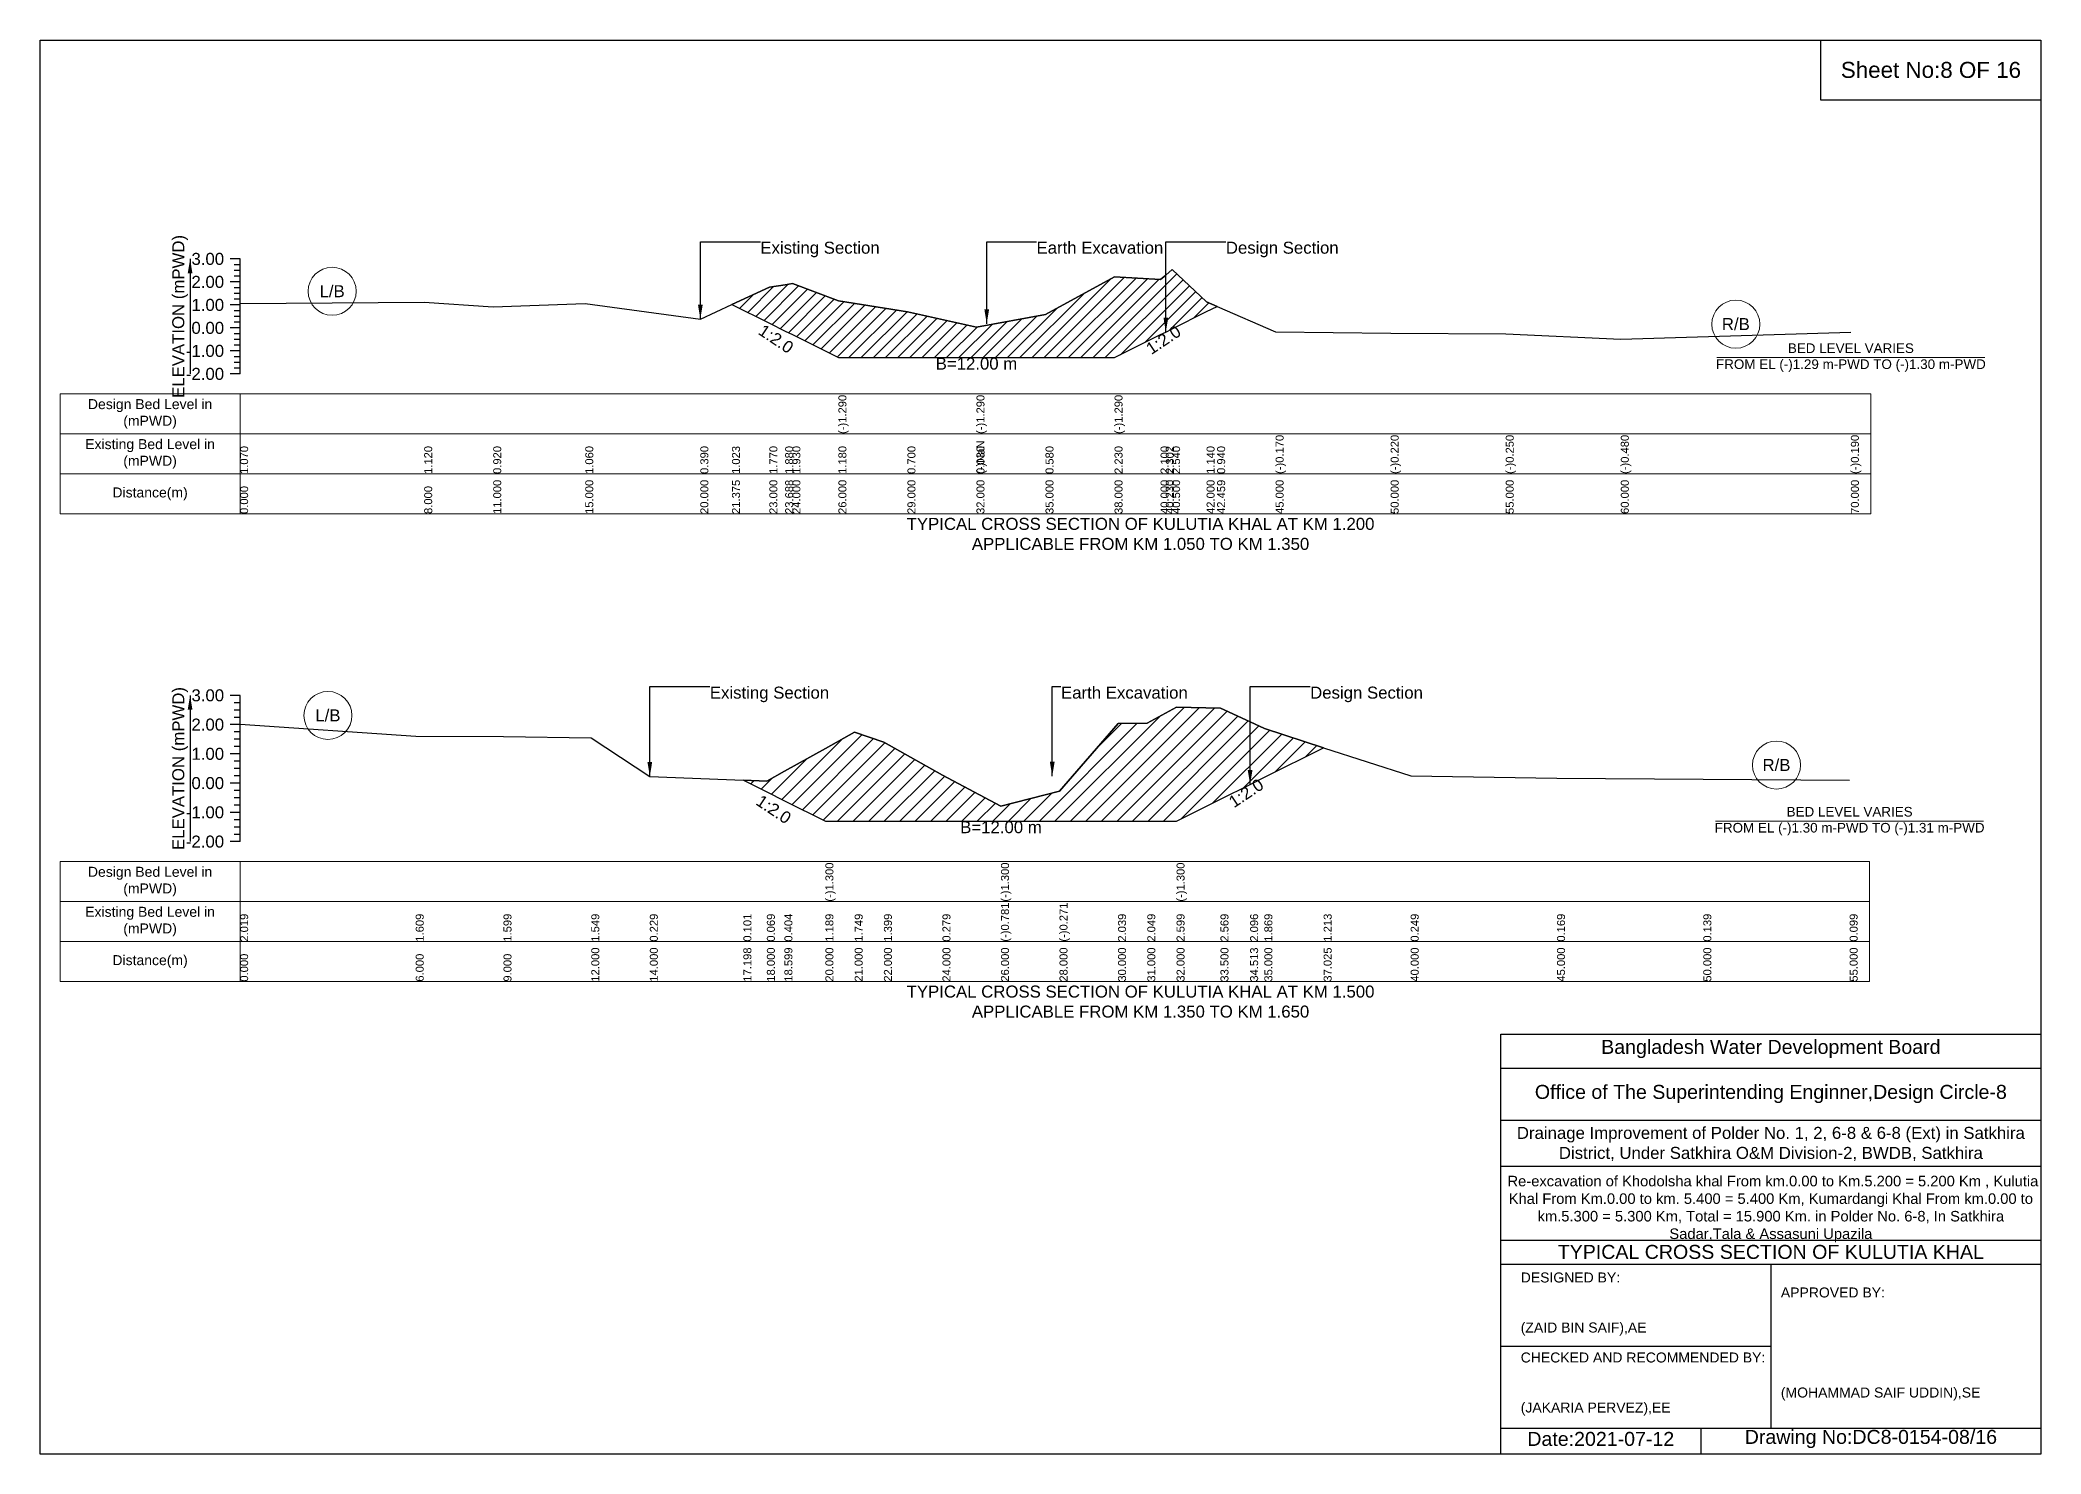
# Model space of a CAD drawing. Header units: inches. Extents: x 91000 to 568000, y -5656 to 0.
# Drawn here: x 320000 to 328000, y -5656 to 0 of the extents above; entities that cross this region are included whole.
import ezdxf

# ---------------------------------------------------------------- set-up
doc = ezdxf.new("R2010")
doc.units = ezdxf.units.IN
doc.header["$LTSCALE"] = 7
doc.header["$MEASUREMENT"] = 0
for name, color, linetype, lineweight in [('Cross section Data Border', 7, 'Continuous', 9), ('Cross Section Labels', 7, 'Continuous', 9), ('Existing_Bed_Level for Xsection', 7, 'Continuous', 25)]:
    doc.layers.add(name, color=color, linetype=linetype, lineweight=lineweight)
doc.styles.get("Standard").update_dxf_attribs({"font": 'arial.ttf'})
doc.dimstyles.get("Standard").update_dxf_attribs({"dimtxt": 0.18, "dimasz": 0.18, "dimexe": 0.18, "dimexo": 0.0625, "dimgap": 0.09, "dimtad": 0, "dimtih": 1, "dimtoh": 1, "dimdec": 4, "dimzin": 0, "dimdsep": 46, "dimtxsty": 'Standard', "dimcen": 0.09, "dimadec": 0, "dimazin": 0, "dimtfac": 1, "dimtdec": 4, "dimtofl": 0, "dimtmove": 0, "dimatfit": 3, "dimfxl": 1, "dimtolj": 1, "dimtzin": 0, "dimarcsym": 0})

msp = doc.modelspace()

# ---------------------------------------------------------------- hatches: boundary and pattern name
at = {"layer": 'Existing_Bed_Level for Xsection'}
h = msp.add_hatch(dxfattribs=at)
h.set_pattern_fill('ANSI31', color=256, scale=276, style=0)
h.paths.add_polyline_path([(322766.5, -1057.8), (322916, -1132.5), (322979.2, -1164.1), (323008, -1178.5), (323192, -1270.5), (323468, -1270.5), (323744, -1270.5), (324020, -1270.5), (324296, -1270.5), (324480, -1178.5), (324501.1, -1168), (324526, -1155.5), (324664, -1086.5), (324706.2, -1065.4), (324664, -1047), (324526, -918.2), (324501.1, -940.1), (324480, -958.6), (324296, -946.7), (324020, -1098.5), (323744, -1149.1), (323468, -1087.4), (323192, -1043.3), (323008, -974.3), (322979.2, -978.9), (322916, -989)])
h = msp.add_hatch(dxfattribs=at)
h.set_pattern_fill('ANSI31', color=256, scale=351, style=0)
h.paths.add_polyline_path([(322812.1, -2960.8), (322906, -3007.7), (322976.1, -3042.8), (323140, -3124.7), (323257, -3124.7), (323374, -3124.7), (323608, -3124.7), (323842, -3124.7), (324076, -3124.7), (324310, -3124.7), (324427, -3124.7), (324544, -3124.7), (324719.5, -3037), (324838, -2977.7), (324895, -2949.2), (325132, -2830.7), (324895, -2753.9), (324838, -2727.3), (324719.5, -2672.1), (324544, -2668.5), (324427, -2732.9), (324310, -2734.1), (324076, -3004.3), (323842, -3064), (323608, -2940), (323374, -2808.9), (323257, -2768), (323140, -2833.5), (322976.1, -2925.3), (322906, -2964.6)])

# ---------------------------------------------------------------- linework, layer by layer
for points in [[(320000, 0), (328000, 0), (328000, -5656), (320000, -5656)], [(327120, 0), (328000, 0), (328000, -240), (327120, -240)]]:
    msp.add_lwpolyline(points, close=True)
for points in [[(325840, -5656), (325840, -3976), (328000, -3976)], [(325840, -4112), (328000, -4112)], [(325840, -4320), (328000, -4320)], [(325840, -4504), (328000, -4504)], [(325840, -4800), (328000, -4800)], [(325840, -4896), (328000, -4896)], [(326920, -4896), (326920, -5552)], [(325840, -5224), (326920, -5224)], [(325840, -5552), (328000, -5552)], [(326640, -5552), (326640, -5656)]]:
    msp.add_lwpolyline(points)
at = {"layer": 'Cross section Data Border'}
for points in [[(320080, -1415.8), (327320, -1415.8), (327320, -1895.8), (320080, -1895.8)], [(320080, -3286.6), (327315, -3286.6), (327315, -3766.6), (320080, -3766.6)]]:
    msp.add_lwpolyline(points, close=True, dxfattribs=at)
for points in [[(320800, -1415.8), (320800, -1895.8)], [(320080, -1575.8), (327320, -1575.8)], [(320080, -1735.8), (327320, -1735.8)], [(320800, -3286.6), (320800, -3766.6)], [(320080, -3446.6), (327315, -3446.6)], [(320080, -3606.6), (327315, -3606.6)]]:
    msp.add_lwpolyline(points, dxfattribs=at)
at = {"layer": 'Cross Section Labels'}
for points in [[(326704.2, -1270.5), (327775.8, -1270.5)], [(326699.2, -3124.7), (327770.8, -3124.7)]]:
    msp.add_lwpolyline(points, dxfattribs=at)
for centre in [(321168, -1005.1), (326780, -1136.7), (321151, -2701.9), (326942.5, -2900.2)]:
    msp.add_circle(centre, 96, dxfattribs=at)
at = {"layer": 'Existing_Bed_Level for Xsection'}
for points in [[(320800, -875.8), (320760, -875.8)], [(320800, -1335.8), (320800, -1243.8), (320800, -1151.8), (320800, -1059.8), (320800, -967.8), (320800, -875.8)], [(320800, -898.8), (320776, -898.8)], [(320800, -921.8), (320776, -921.8)], [(320800, -944.8), (320776, -944.8)], [(320800, -1053.4), (321536, -1048.8), (321812, -1067.2), (322180, -1054.3), (322640, -1116), (322766.5, -1057.8), (322916, -989), (322979.2, -978.9), (323008, -974.3), (323192, -1043.3), (323192, -1043.3), (323468, -1087.4), (323744, -1149.1), (323744, -1149.1), (324020, -1098.5), (324296, -946.7), (324296, -946.7), (324480, -958.6), (324501.1, -940.1), (324526, -918.2), (324664, -1047), (324706.2, -1065.4), (324940, -1167.5), (325400, -1172.1), (325860, -1174.8), (326320, -1196), (327240, -1169.3)], [(320800, -967.8), (320760, -967.8)], [(320800, -990.8), (320776, -990.8)], [(320800, -1013.8), (320776, -1013.8)], [(320800, -1036.8), (320776, -1036.8)], [(320800, -1059.8), (320760, -1059.8)], [(320800, -1082.8), (320776, -1082.8)], [(320800, -1105.8), (320776, -1105.8)], [(320800, -1151.8), (320760, -1151.8)], [(320800, -1128.8), (320776, -1128.8)], [(320800, -1174.8), (320776, -1174.8)], [(320800, -1197.8), (320776, -1197.8)], [(320800, -1243.8), (320760, -1243.8)], [(320800, -1220.8), (320776, -1220.8)], [(320800, -1266.8), (320776, -1266.8)], [(320800, -1335.8), (320760, -1335.8)], [(320800, -1289.8), (320776, -1289.8)], [(320800, -1312.8), (320776, -1312.8)], [(320800, -2621.6), (320760, -2621.6)], [(320800, -3206.6), (320800, -3089.6), (320800, -2972.6), (320800, -2855.6), (320800, -2738.6), (320800, -2621.6)], [(320800, -2650.9), (320776, -2650.9)], [(320800, -2680.1), (320776, -2680.1)], [(320800, -2709.4), (320776, -2709.4)], [(320800, -2736.4), (321502, -2784.4), (321853, -2785.5), (322204, -2791.4), (322438, -2945.8), (322812.1, -2960.8), (322906, -2964.6), (322976.1, -2925.3), (323140, -2833.5), (323140, -2833.5), (323257, -2768), (323374, -2808.9), (323608, -2940), (323842, -3064), (323842, -3064), (324076, -3004.3), (324310, -2734.1), (324427, -2732.9), (324544, -2668.5), (324544, -2668.5), (324719.5, -2672.1), (324838, -2727.3), (324895, -2753.9), (325132, -2830.7), (325480, -2943.5), (326065, -2952.8), (326650, -2956.4), (327235, -2961)], [(320800, -2738.6), (320760, -2738.6)], [(320800, -2767.9), (320776, -2767.9)], [(320800, -2797.1), (320776, -2797.1)], [(320800, -2855.6), (320760, -2855.6)], [(320800, -2826.4), (320776, -2826.4)], [(320800, -2884.9), (320776, -2884.9)], [(320800, -2914.1), (320776, -2914.1)], [(320800, -2943.4), (320776, -2943.4)], [(320800, -2972.6), (320760, -2972.6)], [(320800, -3001.9), (320776, -3001.9)], [(320800, -3031.1), (320776, -3031.1)], [(320800, -3089.6), (320760, -3089.6)], [(320800, -3060.4), (320776, -3060.4)], [(320800, -3118.9), (320776, -3118.9)], [(320800, -3148.1), (320776, -3148.1)], [(320800, -3177.4), (320776, -3177.4)], [(320800, -3206.6), (320760, -3206.6)]]:
    msp.add_lwpolyline(points, dxfattribs=at)
for points in [[(322766.5, -1057.8), (322766.5, -1057.8), (322916, -1132.5), (322979.2, -1164.1), (323008, -1178.5), (323192, -1270.5), (323192, -1270.5), (323468, -1270.5), (323744, -1270.5), (323744, -1270.5), (324020, -1270.5), (324296, -1270.5), (324296, -1270.5), (324480, -1178.5), (324501.1, -1168), (324526, -1155.5), (324664, -1086.5), (324706.2, -1065.4), (324664, -1047), (324526, -918.2), (324501.1, -940.1), (324480, -958.6), (324296, -946.7), (324296, -946.7), (324020, -1098.5), (323744, -1149.1), (323744, -1149.1), (323468, -1087.4), (323192, -1043.3), (323192, -1043.3), (323008, -974.3), (322979.2, -978.9), (322916, -989), (322766.5, -1057.8)], [(322812.1, -2960.8), (322906, -3007.7), (322976.1, -3042.8), (323140, -3124.7), (323140, -3124.7), (323257, -3124.7), (323374, -3124.7), (323608, -3124.7), (323842, -3124.7), (323842, -3124.7), (324076, -3124.7), (324310, -3124.7), (324427, -3124.7), (324544, -3124.7), (324544, -3124.7), (324719.5, -3037), (324838, -2977.7), (324895, -2949.2), (325132, -2830.7), (324895, -2753.9), (324838, -2727.3), (324719.5, -2672.1), (324544, -2668.5), (324544, -2668.5), (324427, -2732.9), (324310, -2734.1), (324076, -3004.3), (323842, -3064), (323842, -3064), (323608, -2940), (323374, -2808.9), (323257, -2768), (323140, -2833.5), (323140, -2833.5), (322976.1, -2925.3), (322906, -2964.6)]]:
    msp.add_lwpolyline(points, close=True, dxfattribs=at)

# ---------------------------------------------------------------- texts
at = {"attachment_point": 5}
for s, insert, char_height in [('Sheet No:8 OF 16', (327560, -120), 64), ('Bangladesh Water Development Board', (326920, -4036), 56), ('Office of The Superintending Enginner,Design Circle-8', (326920, -4216), 56)]:
    msp.add_mtext(s, dxfattribs=dict(at, insert=insert, char_height=char_height))
for s, insert, char_height, width, attachment_point in [('Drainage Improvement of Polder No. 1, 2, 6-8 & 6-8 (Ext) in Satkhira District, Under Satkhira O&M Division-2, BWDB, Satkhira', (326920, -4416), 48, 2240, 5), (' Re-excavation of Khodolsha khal From km.0.00 to Km.5.200 = 5.200 Km , Kulutia Khal From Km.0.00 to km. 5.400 = 5.400 Km, Kumardangi Khal From km.0.00 to km.5.300 = 5.300 Km, Total = 15.900 Km. in Polder No. 6-8, In Satkhira Sadar,Tala & Assasuni Upazila', (326920, -4676), 42.1524, 2160, 5), ('TYPICAL CROSS SECTION OF KULUTIA KHAL', (326920, -4848), 56, 2240, 5), ('DESIGNED BY:^J^J^J(ZAID BIN SAIF),AE', (325920, -5056), 40, 1120, 4), ('APPROVED BY:^J^J^J^J^J^J(MOHAMMAD SAIF UDDIN),SE', (326960, -5216), 40, 1120, 4), ('CHECKED AND RECOMMENDED BY:^J^J^J(JAKARIA PERVEZ),EE', (325920, -5376), 40, 1120, 4), ('Date:2021-07-12', (326240, -5596), 56, 1120, 5), ('Drawing No:DC8-0154-08/16', (327320, -5596), 56, 1760, 5)]:
    msp.add_mtext(s, dxfattribs=dict(insert=insert, char_height=char_height, width=width, attachment_point=attachment_point))
at = {"layer": 'Cross section Data Border', "char_height": 40, "width": 640, "attachment_point": 5}
for s, insert in [('Design Bed Level in (mPWD)', (320440, -1495.8)), ('Existing Bed Level in (mPWD)', (320440, -1655.8)), ('Distance(m)', (320440, -1815.8)), ('Design Bed Level in (mPWD)', (320440, -3366.6)), ('Existing Bed Level in (mPWD)', (320440, -3526.6)), ('Distance(m)', (320440, -3686.6))]:
    msp.add_mtext(s, dxfattribs=dict(at, insert=insert))
at = {"layer": 'Cross Section Labels'}
for s, insert, char_height, attachment_point in [('Existing Section', (322880, -806.8), 48, 1), ('Earth Excavation', (323984, -806.8), 48, 1), ('Design Section', (324741.1, -806.8), 48, 1), ('L/B', (321168, -1005.1), 48, 5), ('R/B', (326780, -1136.7), 48, 5), ('B=12.00 m', (323744, -1270.5), 48, 2), ('BED LEVEL VARIES ^JFROM EL (-)1.29 m-PWD TO (-)1.30 m-PWD', (327240, -1270.5), 38.4, 5), ('TYPICAL CROSS SECTION OF KULUTIA KHAL AT KM 1.200^JAPPLICABLE FROM KM 1.050 TO KM 1.350', (324400, -1975.8), 48, 5), ('Existing Section', (322678, -2586.5), 48, 1), ('Earth Excavation', (324082, -2586.5), 48, 1), ('Design Section', (325078, -2586.5), 48, 1), ('L/B', (321151, -2701.9), 48, 5), ('R/B', (326942.5, -2900.2), 48, 5), ('BED LEVEL VARIES ^JFROM EL (-)1.30 m-PWD TO (-)1.31 m-PWD', (327235, -3124.7), 38.4, 5), ('B=12.00 m', (323842, -3124.7), 48, 2), ('TYPICAL CROSS SECTION OF KULUTIA KHAL AT KM 1.500^JAPPLICABLE FROM KM 1.350 TO KM 1.650', (324400, -3846.6), 48, 5)]:
    msp.add_mtext(s, dxfattribs=dict(at, insert=insert, char_height=char_height, attachment_point=attachment_point))
at = {"layer": 'Cross Section Labels', "char_height": 48, "attachment_point": 2}
for insert, rotation in [((322956.2, -1175.6), 326.30993), ((324478.1, -1179.5), 33.69007), ((324808.7, -2992.4), 33.69007), ((322946.8, -3057.4), 326.30993)]:
    msp.add_mtext('1:2.0', dxfattribs=dict(at, insert=insert, rotation=rotation))
at = {"layer": 'Existing_Bed_Level for Xsection', "rotation": 90}
for s, insert, char_height, attachment_point in [('ELEVATION (mPWD)', (320560, -1105.8), 48, 5), ('(-)1.290', (323192, -1575.8), 32, 1), ('(-)1.290', (323744, -1575.8), 32, 1), ('(-)1.290', (324296, -1575.8), 32, 1), ('(-)0.170', (324940, -1735.8), 32, 1), ('(-)0.220', (325400, -1735.8), 32, 1), ('(-)0.250', (325860, -1735.8), 32, 1), ('(-)0.480', (326320, -1735.8), 32, 1), ('(-)0.190', (327240, -1735.8), 32, 1), ('1.070', (320800, -1735.8), 32, 1), ('1.120', (321536, -1735.8), 32, 1), ('0.920', (321812, -1735.8), 32, 1), ('1.060', (322180, -1735.8), 32, 1), ('0.390', (322640, -1735.8), 32, 1), ('1.023', (322766.5, -1735.8), 32, 1), ('1.770', (322916, -1735.8), 32, 1), ('1.880', (322979.2, -1735.8), 32, 1), ('1.930', (323008, -1735.8), 32, 1), ('1.180', (323192, -1735.8), 32, 1), ('1.180', (323192, -1735.8), 32, 1), ('1.180', (323192, -1735.8), 32, 1), ('0.700', (323468, -1735.8), 32, 1), ('(-)NaN', (323744, -1735.8), 32, 1), ('0.030', (323744, -1735.8), 32, 1), ('0.030', (323744, -1735.8), 32, 1), ('0.580', (324020, -1735.8), 32, 1), ('2.230', (324296, -1735.8), 32, 1), ('2.230', (324296, -1735.8), 32, 1), ('2.230', (324296, -1735.8), 32, 1), ('2.100', (324480, -1735.8), 32, 1), ('2.302', (324501.1, -1735.8), 32, 1), ('2.540', (324526, -1735.8), 32, 1), ('1.140', (324664, -1735.8), 32, 1), ('0.940', (324706.2, -1735.8), 32, 1), ('0.000', (320800, -1895.8), 32, 1), ('8.000', (321536, -1895.8), 32, 1), ('11.000', (321812, -1895.8), 32, 1), ('15.000', (322180, -1895.8), 32, 1), ('20.000', (322640, -1895.8), 32, 1), ('21.375', (322766.5, -1895.8), 32, 1), ('23.000', (322916, -1895.8), 32, 1), ('23.688', (322979.2, -1895.8), 32, 1), ('24.000', (323008, -1895.8), 32, 1), ('26.000', (323192, -1895.8), 32, 1), ('26.000', (323192, -1895.8), 32, 1), ('26.000', (323192, -1895.8), 32, 1), ('29.000', (323468, -1895.8), 32, 1), ('32.000', (323744, -1895.8), 32, 1), ('32.000', (323744, -1895.8), 32, 1), ('32.000', (323744, -1895.8), 32, 1), ('35.000', (324020, -1895.8), 32, 1), ('38.000', (324296, -1895.8), 32, 1), ('38.000', (324296, -1895.8), 32, 1), ('38.000', (324296, -1895.8), 32, 1), ('40.000', (324480, -1895.8), 32, 1), ('40.230', (324501.1, -1895.8), 32, 1), ('40.500', (324526, -1895.8), 32, 1), ('42.000', (324664, -1895.8), 32, 1), ('42.459', (324706.2, -1895.8), 32, 1), ('45.000', (324940, -1895.8), 32, 1), ('50.000', (325400, -1895.8), 32, 1), ('55.000', (325860, -1895.8), 32, 1), ('60.000', (326320, -1895.8), 32, 1), ('70.000', (327240, -1895.8), 32, 1), ('ELEVATION (mPWD)', (320560, -2914.1), 48, 5), ('(-)1.300', (323140, -3446.6), 32, 1), ('(-)1.300', (323842, -3446.6), 32, 1), ('(-)1.300', (324544, -3446.6), 32, 1), ('2.019', (320800, -3606.6), 32, 1), ('1.609', (321502, -3606.6), 32, 1), ('1.599', (321853, -3606.6), 32, 1), ('1.549', (322204, -3606.6), 32, 1), ('0.229', (322438, -3606.6), 32, 1), ('0.101', (322812.1, -3606.6), 32, 1), ('0.069', (322906, -3606.6), 32, 1), ('0.404', (322976.1, -3606.6), 32, 1), ('1.189', (323140, -3606.6), 32, 1), ('1.189', (323140, -3606.6), 32, 1), ('1.189', (323140, -3606.6), 32, 1), ('1.749', (323257, -3606.6), 32, 1), ('1.399', (323374, -3606.6), 32, 1), ('0.279', (323608, -3606.6), 32, 1), ('(-)0.781', (323842, -3606.6), 32, 1), ('(-)0.781', (323842, -3606.6), 32, 1), ('(-)0.781', (323842, -3606.6), 32, 1), ('(-)0.271', (324076, -3606.6), 32, 1), ('2.039', (324310, -3606.6), 32, 1), ('2.049', (324427, -3606.6), 32, 1), ('2.599', (324544, -3606.6), 32, 1), ('2.599', (324544, -3606.6), 32, 1), ('2.599', (324544, -3606.6), 32, 1), ('2.569', (324719.5, -3606.6), 32, 1), ('2.096', (324838, -3606.6), 32, 1), ('1.869', (324895, -3606.6), 32, 1), ('1.213', (325132, -3606.6), 32, 1), ('0.249', (325480, -3606.6), 32, 1), ('0.169', (326065, -3606.6), 32, 1), ('0.139', (326650, -3606.6), 32, 1), ('0.099', (327235, -3606.6), 32, 1), ('0.000', (320800, -3766.6), 32, 1), ('6.000', (321502, -3766.6), 32, 1), ('9.000', (321853, -3766.6), 32, 1), ('12.000', (322204, -3766.6), 32, 1), ('14.000', (322438, -3766.6), 32, 1), ('17.198', (322812.1, -3766.6), 32, 1), ('18.000', (322906, -3766.6), 32, 1), ('18.599', (322976.1, -3766.6), 32, 1), ('20.000', (323140, -3766.6), 32, 1), ('20.000', (323140, -3766.6), 32, 1), ('20.000', (323140, -3766.6), 32, 1), ('21.000', (323257, -3766.6), 32, 1), ('22.000', (323374, -3766.6), 32, 1), ('24.000', (323608, -3766.6), 32, 1), ('26.000', (323842, -3766.6), 32, 1), ('26.000', (323842, -3766.6), 32, 1), ('26.000', (323842, -3766.6), 32, 1), ('28.000', (324076, -3766.6), 32, 1), ('30.000', (324310, -3766.6), 32, 1), ('31.000', (324427, -3766.6), 32, 1), ('32.000', (324544, -3766.6), 32, 1), ('32.000', (324544, -3766.6), 32, 1), ('32.000', (324544, -3766.6), 32, 1), ('33.500', (324719.5, -3766.6), 32, 1), ('34.513', (324838, -3766.6), 32, 1), ('35.000', (324895, -3766.6), 32, 1), ('37.025', (325132, -3766.6), 32, 1), ('40.000', (325480, -3766.6), 32, 1), ('45.000', (326065, -3766.6), 32, 1), ('50.000', (326650, -3766.6), 32, 1), ('55.000', (327235, -3766.6), 32, 1)]:
    msp.add_mtext(s, dxfattribs=dict(at, insert=insert, char_height=char_height, attachment_point=attachment_point))
at = {"layer": 'Existing_Bed_Level for Xsection', "char_height": 48, "attachment_point": 6}
for s, insert in [('3.00', (320736, -875.8)), ('2.00', (320736, -967.8)), ('1.00', (320736, -1059.8)), ('0.00', (320736, -1151.8)), ('-1.00', (320736, -1243.8)), ('-2.00', (320736, -1335.8)), ('3.00', (320736, -2621.6)), ('2.00', (320736, -2738.6)), ('1.00', (320736, -2855.6)), ('0.00', (320736, -2972.6)), ('-1.00', (320736, -3089.6)), ('-2.00', (320736, -3206.6))]:
    msp.add_mtext(s, dxfattribs=dict(at, insert=insert))

# ---------------------------------------------------------------- leaders
at = {"layer": 'Cross Section Labels', "annotation_type": 0, "has_hookline": 1, "hookline_direction": 0}
for points, text_width in [([(322640, -1116), (322640, -806.8), (322879.9, -806.8)], 467.2), ([(323785, -1134.7), (323785, -806.8), (323983.9, -806.8)], 497), ([(324501.1, -1168), (324501.1, -806.8), (324741, -806.8)], 441.2), ([(322438, -2945.8), (322438, -2586.5), (322677.9, -2586.5)], 467.2), ([(324047, -2944.9), (324047, -2586.5), (324081.9, -2586.5)], 497), ([(324838, -2977.7), (324838, -2586.5), (325077.9, -2586.5)], 441.2)]:
    msp.add_leader(points, dimstyle='Standard', override={"dimasz": 57.6}, dxfattribs=dict(at, text_width=text_width))
at = {"layer": 'Existing_Bed_Level for Xsection'}
for points in [[(320600, -875.8), (320600, -1335.8)], [(320600, -2621.6), (320600, -3206.6)]]:
    msp.add_leader(points, dimstyle='Standard', override={"dimasz": 57.6}, dxfattribs=at)

doc.saveas('drawing.dxf')
